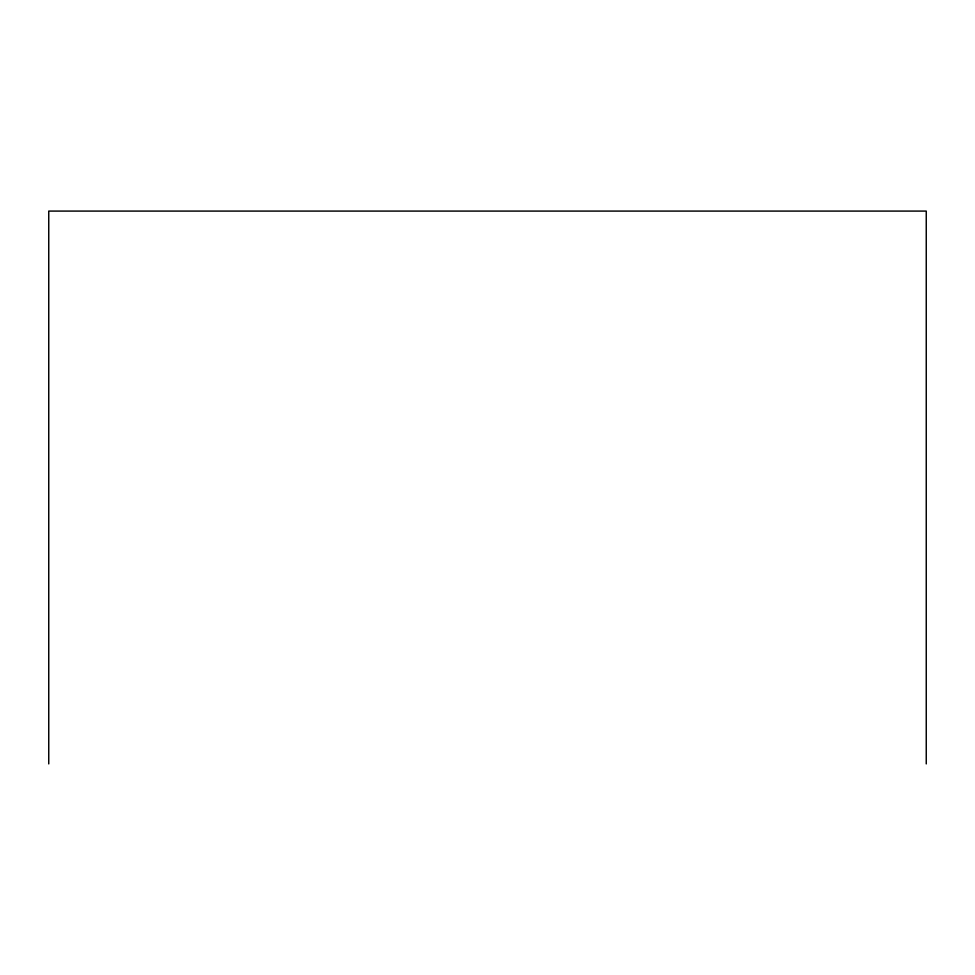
<?xml version="1.0" encoding="UTF-8"?>
<svg xmlns="http://www.w3.org/2000/svg" width="975" height="975" viewBox="0 0 975 975"><rect width="100%" height="100%" fill="white"/><g stroke="black" fill="none" stroke-linecap="round" stroke-linejoin="round"><path stroke-width="1.46" d="M926.25 763.912L926.25 211.087L48.75 211.087L48.75 763.912"/></g></svg>
